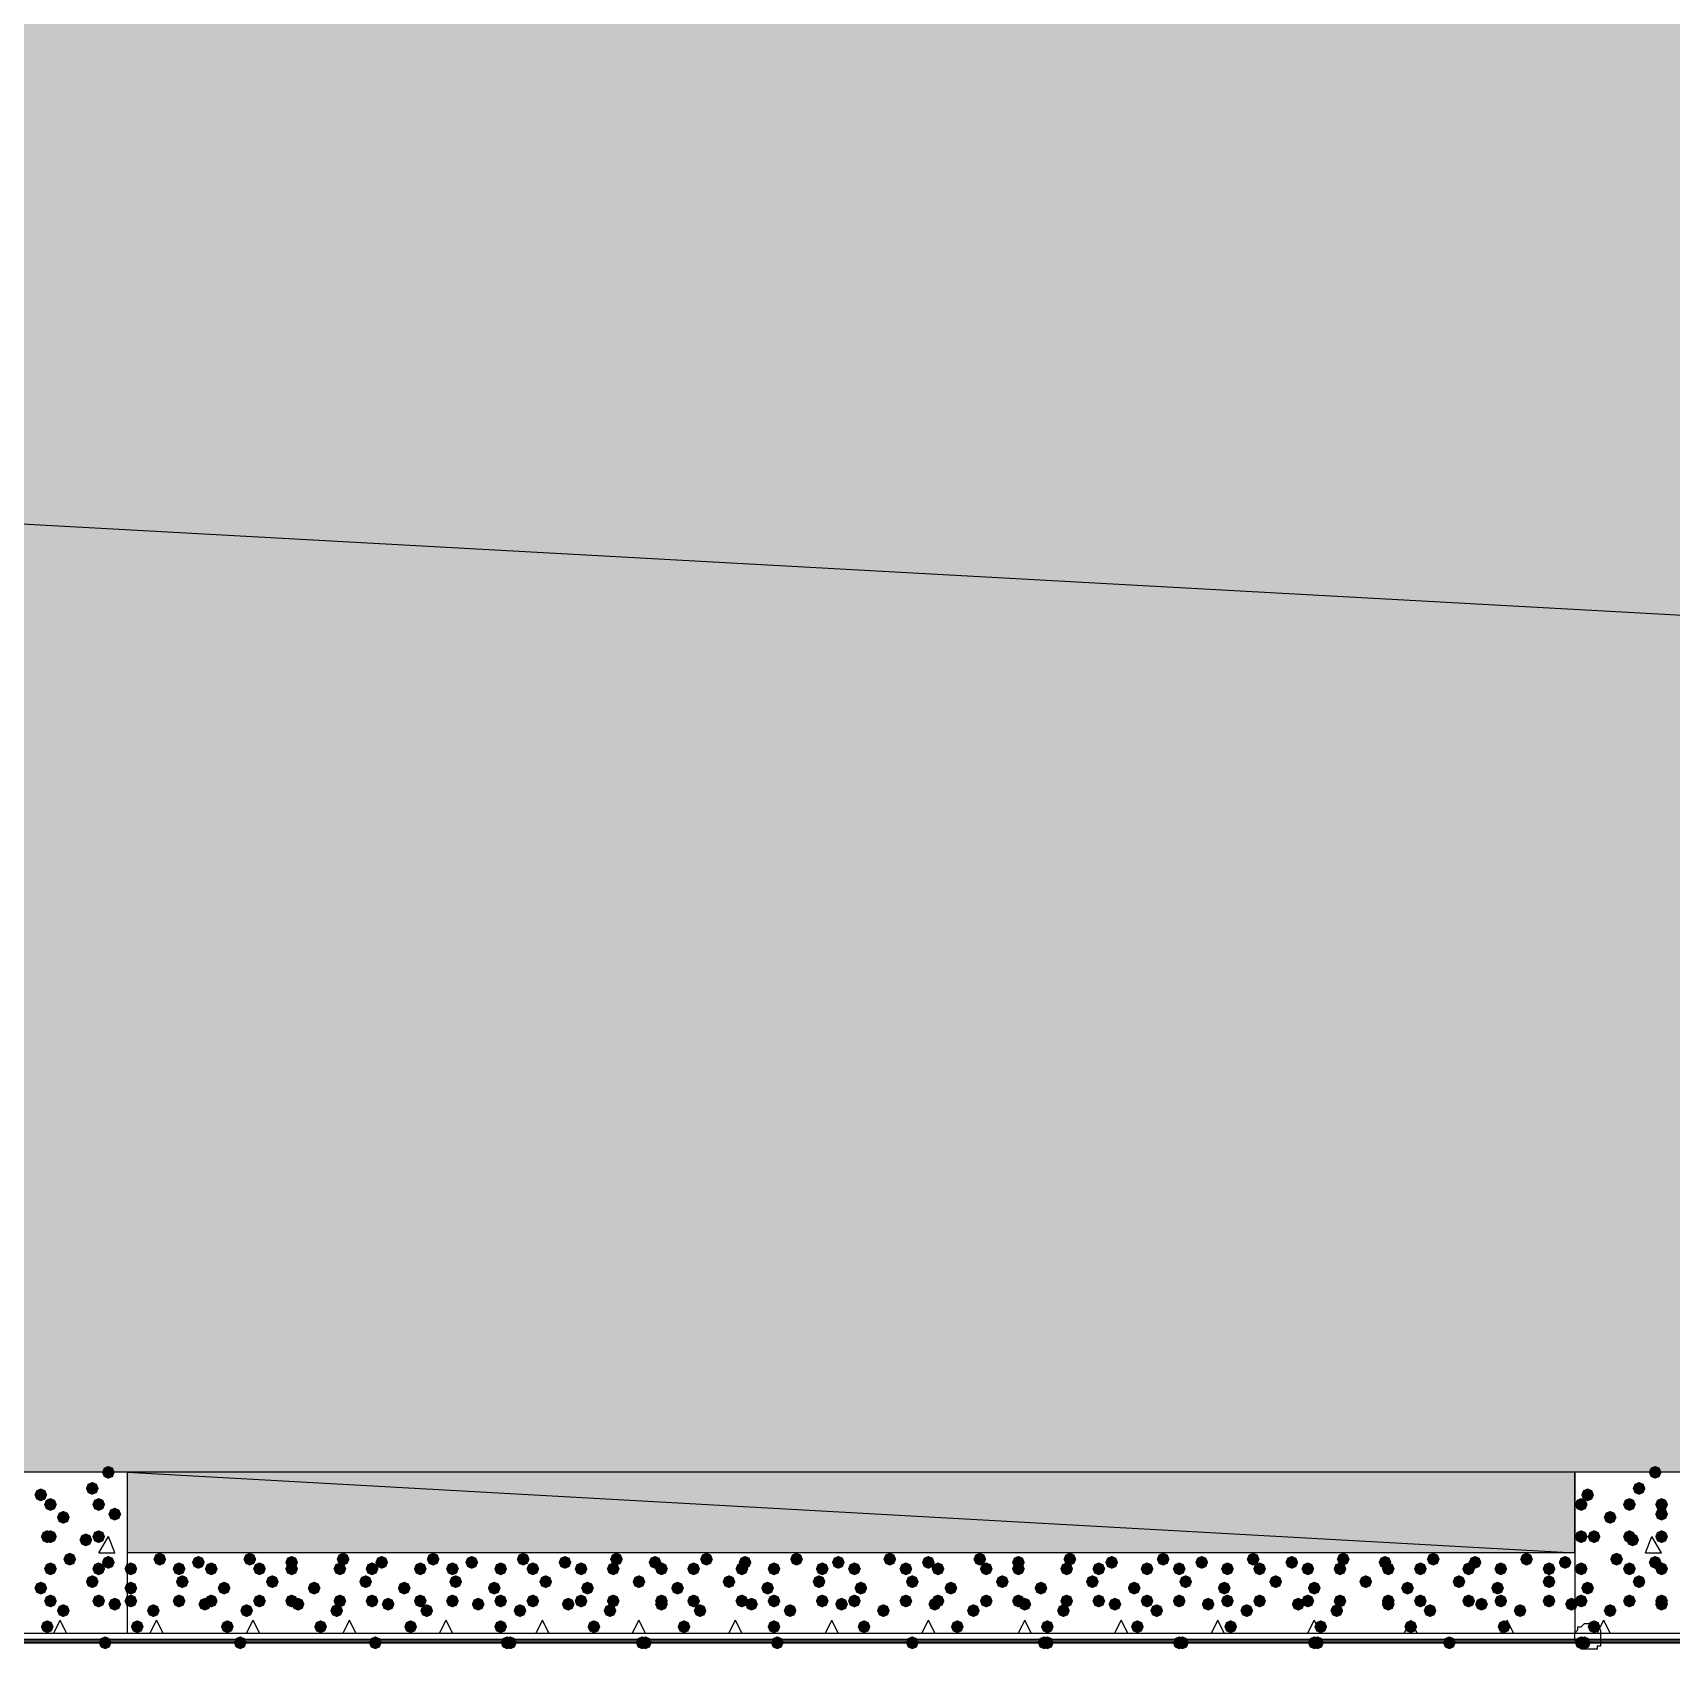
# Model space of a CAD drawing. Header units: millimetres. Extents: x 0 to 420, y 0 to 297.
# Drawn here: x 159.62 to 181.19, y 84.33 to 105.6 of the extents above; entities that cross this region are included whole.
import ezdxf

# ---------------------------------------------------------------- set-up
doc = ezdxf.new("R2010")
doc.units = ezdxf.units.MM
doc.layers.get('0').update_dxf_attribs({"linetype": 'CONTINUOUS'})

msp = doc.modelspace()

# ---------------------------------------------------------------- hatches: boundary and pattern name
at = {"true_color": 0x000008}
h = msp.add_hatch(color=0, dxfattribs=at)
h.paths.add_polyline_path([(385.826, 105.748667), (39.708667, 105.748667), (385.826, 86.656333)], flags=0)
h.paths.add_polyline_path([(39.708667, 105.748667), (385.826, 86.656333), (39.708667, 86.656333)], flags=0)
at = {"true_color": 0x000007}
for points in [[(160.697333, 86.656333), (160.672462, 86.596537), (160.612667, 86.571667), (160.552871, 86.596537), (160.528, 86.656333), (160.552871, 86.716129), (160.612667, 86.741), (160.672462, 86.716129)], [(181.059667, 86.656333), (181.034796, 86.596537), (180.975, 86.571667), (180.915204, 86.596537), (180.890333, 86.656333), (180.915204, 86.716129), (180.975, 86.741), (181.034796, 86.716129)], [(160.485667, 86.444667), (160.460796, 86.384871), (160.401, 86.36), (160.341204, 86.384871), (160.316333, 86.444667), (160.341204, 86.504462), (160.401, 86.529333), (160.460796, 86.504463)], [(180.848, 86.444667), (180.823129, 86.384871), (180.763333, 86.36), (180.703537, 86.384871), (180.678667, 86.444667), (180.703537, 86.504462), (180.763333, 86.529333), (180.823129, 86.504463)], [(159.808333, 86.36), (159.783462, 86.300204), (159.723667, 86.275333), (159.663871, 86.300204), (159.639, 86.36), (159.663871, 86.419796), (159.723667, 86.444667), (159.783462, 86.419796)], [(159.935333, 86.233), (159.910462, 86.173204), (159.850667, 86.148333), (159.790871, 86.173204), (159.766, 86.233), (159.790871, 86.292796), (159.850667, 86.317667), (159.910462, 86.292796)], [(160.570333, 86.233), (160.545462, 86.173204), (160.485667, 86.148333), (160.425871, 86.173204), (160.401, 86.233), (160.425871, 86.292796), (160.485667, 86.317667), (160.545462, 86.292796)], [(180.086, 86.233), (180.061129, 86.173204), (180.001333, 86.148333), (179.941538, 86.173204), (179.916667, 86.233), (179.941537, 86.292796), (180.001333, 86.317667), (180.061129, 86.292796)], [(180.170667, 86.36), (180.145796, 86.300204), (180.086, 86.275333), (180.026204, 86.300204), (180.001333, 86.36), (180.026204, 86.419796), (180.086, 86.444667), (180.145796, 86.419796)], [(180.721, 86.233), (180.696129, 86.173204), (180.636333, 86.148333), (180.576538, 86.173204), (180.551667, 86.233), (180.576537, 86.292796), (180.636333, 86.317667), (180.696129, 86.292796)], [(181.144333, 86.233), (181.119463, 86.173204), (181.059667, 86.148333), (180.999871, 86.173204), (180.975, 86.233), (180.999871, 86.292796), (181.059667, 86.317667), (181.119462, 86.292796)], [(160.104667, 86.063667), (160.079796, 86.003871), (160.02, 85.979), (159.960204, 86.003871), (159.935333, 86.063667), (159.960204, 86.123462), (160.02, 86.148333), (160.079796, 86.123463)], [(160.782, 86.106), (160.757129, 86.046204), (160.697333, 86.021333), (160.637538, 86.046204), (160.612667, 86.106), (160.637537, 86.165796), (160.697333, 86.190667), (160.757129, 86.165796)], [(180.467, 86.063667), (180.442129, 86.003871), (180.382333, 85.979), (180.322538, 86.003871), (180.297667, 86.063667), (180.322537, 86.123462), (180.382333, 86.148333), (180.442129, 86.123463)], [(181.144333, 86.106), (181.119463, 86.046204), (181.059667, 86.021333), (180.999871, 86.046204), (180.975, 86.106), (180.999871, 86.165796), (181.059667, 86.190667), (181.119462, 86.165796)], [(159.893, 85.809667), (159.868129, 85.749871), (159.808333, 85.725), (159.748538, 85.749871), (159.723667, 85.809667), (159.748537, 85.869462), (159.808333, 85.894333), (159.868129, 85.869463)], [(159.935333, 85.809667), (159.910462, 85.749871), (159.850667, 85.725), (159.790871, 85.749871), (159.766, 85.809667), (159.790871, 85.869462), (159.850667, 85.894333), (159.910462, 85.869463)], [(160.401, 85.767333), (160.376129, 85.707538), (160.316333, 85.682667), (160.256538, 85.707538), (160.231667, 85.767333), (160.256537, 85.827129), (160.316333, 85.852), (160.376129, 85.827129)], [(160.570333, 85.809667), (160.545462, 85.749871), (160.485667, 85.725), (160.425871, 85.749871), (160.401, 85.809667), (160.425871, 85.869462), (160.485667, 85.894333), (160.545462, 85.869463)], [(180.086, 85.809667), (180.061129, 85.749871), (180.001333, 85.725), (179.941538, 85.749871), (179.916667, 85.809667), (179.941537, 85.869462), (180.001333, 85.894333), (180.061129, 85.869463)], [(180.255333, 85.809667), (180.230462, 85.749871), (180.170667, 85.725), (180.110871, 85.749871), (180.086, 85.809667), (180.110871, 85.869462), (180.170667, 85.894333), (180.230462, 85.869463)], [(180.721, 85.809667), (180.696129, 85.749871), (180.636333, 85.725), (180.576538, 85.749871), (180.551667, 85.809667), (180.576537, 85.869462), (180.636333, 85.894333), (180.696129, 85.869463)], [(180.763333, 85.767333), (180.738463, 85.707538), (180.678667, 85.682667), (180.618871, 85.707538), (180.594, 85.767333), (180.618871, 85.827129), (180.678667, 85.852), (180.738462, 85.827129)], [(181.144333, 85.809667), (181.119463, 85.749871), (181.059667, 85.725), (180.999871, 85.749871), (180.975, 85.809667), (180.999871, 85.869462), (181.059667, 85.894333), (181.119462, 85.869463)], [(159.935333, 85.386333), (159.910462, 85.326537), (159.850667, 85.301667), (159.790871, 85.326537), (159.766, 85.386333), (159.790871, 85.446129), (159.850667, 85.471), (159.910462, 85.446129)], [(160.189333, 85.513333), (160.164463, 85.453537), (160.104667, 85.428667), (160.044871, 85.453537), (160.02, 85.513333), (160.044871, 85.573129), (160.104667, 85.598), (160.164462, 85.573129)], [(160.570333, 85.386333), (160.545462, 85.326537), (160.485667, 85.301667), (160.425871, 85.326537), (160.401, 85.386333), (160.425871, 85.446129), (160.485667, 85.471), (160.545462, 85.446129)], [(160.697333, 85.471), (160.672462, 85.411204), (160.612667, 85.386333), (160.552871, 85.411204), (160.528, 85.471), (160.552871, 85.530796), (160.612667, 85.555667), (160.672462, 85.530796)], [(180.086, 85.386333), (180.061129, 85.326537), (180.001333, 85.301667), (179.941538, 85.326537), (179.916667, 85.386333), (179.941537, 85.446129), (180.001333, 85.471), (180.061129, 85.446129)], [(180.551667, 85.513333), (180.526796, 85.453537), (180.467, 85.428667), (180.407204, 85.453537), (180.382333, 85.513333), (180.407204, 85.573129), (180.467, 85.598), (180.526796, 85.573129)], [(180.721, 85.386333), (180.696129, 85.326537), (180.636333, 85.301667), (180.576538, 85.326537), (180.551667, 85.386333), (180.576537, 85.446129), (180.636333, 85.471), (180.696129, 85.446129)], [(181.059667, 85.471), (181.034796, 85.411204), (180.975, 85.386333), (180.915204, 85.411204), (180.890333, 85.471), (180.915204, 85.530796), (180.975, 85.555667), (181.034796, 85.530796)], [(181.144333, 85.386333), (181.119463, 85.326537), (181.059667, 85.301667), (180.999871, 85.326537), (180.975, 85.386333), (180.999871, 85.446129), (181.059667, 85.471), (181.119462, 85.446129)], [(159.808333, 85.132333), (159.783462, 85.072538), (159.723667, 85.047667), (159.663871, 85.072538), (159.639, 85.132333), (159.663871, 85.192129), (159.723667, 85.217), (159.783462, 85.192129)], [(160.485667, 85.217), (160.460796, 85.157204), (160.401, 85.132333), (160.341204, 85.157204), (160.316333, 85.217), (160.341204, 85.276796), (160.401, 85.301667), (160.460796, 85.276796)], [(180.170667, 85.132333), (180.145796, 85.072538), (180.086, 85.047667), (180.026204, 85.072538), (180.001333, 85.132333), (180.026204, 85.192129), (180.086, 85.217), (180.145796, 85.192129)], [(180.848, 85.217), (180.823129, 85.157204), (180.763333, 85.132333), (180.703537, 85.157204), (180.678667, 85.217), (180.703537, 85.276796), (180.763333, 85.301667), (180.823129, 85.276796)], [(159.935333, 84.963), (159.910462, 84.903204), (159.850667, 84.878333), (159.790871, 84.903204), (159.766, 84.963), (159.790871, 85.022796), (159.850667, 85.047667), (159.910462, 85.022796)], [(160.570333, 84.963), (160.545462, 84.903204), (160.485667, 84.878333), (160.425871, 84.903204), (160.401, 84.963), (160.425871, 85.022796), (160.485667, 85.047667), (160.545462, 85.022796)], [(160.782, 84.920667), (160.757129, 84.860871), (160.697333, 84.836), (160.637538, 84.860871), (160.612667, 84.920667), (160.637537, 84.980462), (160.697333, 85.005333), (160.757129, 84.980463)], [(180.086, 84.963), (180.061129, 84.903204), (180.001333, 84.878333), (179.941538, 84.903204), (179.916667, 84.963), (179.941537, 85.022796), (180.001333, 85.047667), (180.061129, 85.022796)], [(180.721, 84.963), (180.696129, 84.903204), (180.636333, 84.878333), (180.576538, 84.903204), (180.551667, 84.963), (180.576537, 85.022796), (180.636333, 85.047667), (180.696129, 85.022796)], [(181.144333, 84.963), (181.119463, 84.903204), (181.059667, 84.878333), (180.999871, 84.903204), (180.975, 84.963), (180.999871, 85.022796), (181.059667, 85.047667), (181.119462, 85.022796)], [(181.144333, 84.920667), (181.119463, 84.860871), (181.059667, 84.836), (180.999871, 84.860871), (180.975, 84.920667), (180.999871, 84.980462), (181.059667, 85.005333), (181.119462, 84.980463)], [(160.104667, 84.836), (160.079796, 84.776204), (160.02, 84.751333), (159.960204, 84.776204), (159.935333, 84.836), (159.960204, 84.895796), (160.02, 84.920667), (160.079796, 84.895796)], [(180.467, 84.836), (180.442129, 84.776204), (180.382333, 84.751333), (180.322538, 84.776204), (180.297667, 84.836), (180.322537, 84.895796), (180.382333, 84.920667), (180.442129, 84.895796)], [(159.893, 84.624333), (159.868129, 84.564537), (159.808333, 84.539667), (159.748538, 84.564537), (159.723667, 84.624333), (159.748537, 84.684129), (159.808333, 84.709), (159.868129, 84.684129)], [(180.255333, 84.624333), (180.230462, 84.564537), (180.170667, 84.539667), (180.110871, 84.564537), (180.086, 84.624333), (180.110871, 84.684129), (180.170667, 84.709), (180.230462, 84.684129)]]:
    msp.add_hatch(color=0, dxfattribs=at).paths.add_polyline_path(points, flags=0)
at = {"true_color": 0x000008}
h = msp.add_hatch(color=0, dxfattribs=at)
h.paths.add_polyline_path([(179.916667, 86.656333), (160.866667, 86.656333), (179.916667, 85.598)], flags=0)
h.paths.add_polyline_path([(160.866667, 86.656333), (179.916667, 85.598), (160.866667, 85.598)], flags=0)
for points in [[(160.993667, 85.386333), (160.968796, 85.326537), (160.909, 85.301667), (160.849204, 85.326537), (160.824333, 85.386333), (160.849204, 85.446129), (160.909, 85.471), (160.968796, 85.446129)], [(161.374667, 85.513333), (161.349796, 85.453537), (161.29, 85.428667), (161.230204, 85.453537), (161.205333, 85.513333), (161.230204, 85.573129), (161.29, 85.598), (161.349796, 85.573129)], [(161.628667, 85.386333), (161.603796, 85.326537), (161.544, 85.301667), (161.484204, 85.326537), (161.459333, 85.386333), (161.484204, 85.446129), (161.544, 85.471), (161.603796, 85.446129)], [(161.882667, 85.471), (161.857796, 85.411204), (161.798, 85.386333), (161.738204, 85.411204), (161.713333, 85.471), (161.738204, 85.530796), (161.798, 85.555667), (161.857796, 85.530796)], [(162.052, 85.386333), (162.027129, 85.326537), (161.967333, 85.301667), (161.907537, 85.326537), (161.882667, 85.386333), (161.907537, 85.446129), (161.967333, 85.471), (162.027129, 85.446129)], [(162.56, 85.513333), (162.535129, 85.453537), (162.475333, 85.428667), (162.415538, 85.453537), (162.390667, 85.513333), (162.415537, 85.573129), (162.475333, 85.598), (162.535129, 85.573129)], [(162.687, 85.386333), (162.662129, 85.326537), (162.602333, 85.301667), (162.542537, 85.326537), (162.517667, 85.386333), (162.542537, 85.446129), (162.602333, 85.471), (162.662129, 85.446129)], [(163.110333, 85.471), (163.085462, 85.411204), (163.025667, 85.386333), (162.965871, 85.411204), (162.941, 85.471), (162.965871, 85.530796), (163.025667, 85.555667), (163.085462, 85.530796)], [(163.110333, 85.386333), (163.085462, 85.326537), (163.025667, 85.301667), (162.965871, 85.326537), (162.941, 85.386333), (162.965871, 85.446129), (163.025667, 85.471), (163.085462, 85.446129)], [(163.745333, 85.386333), (163.720462, 85.326537), (163.660667, 85.301667), (163.600871, 85.326537), (163.576, 85.386333), (163.600871, 85.446129), (163.660667, 85.471), (163.720462, 85.446129)], [(163.787667, 85.513333), (163.762796, 85.453537), (163.703, 85.428667), (163.643204, 85.453537), (163.618333, 85.513333), (163.643204, 85.573129), (163.703, 85.598), (163.762796, 85.573129)], [(164.168667, 85.386333), (164.143796, 85.326537), (164.084, 85.301667), (164.024204, 85.326537), (163.999333, 85.386333), (164.024204, 85.446129), (164.084, 85.471), (164.143796, 85.446129)], [(164.295667, 85.471), (164.270796, 85.411204), (164.211, 85.386333), (164.151204, 85.411204), (164.126333, 85.471), (164.151204, 85.530796), (164.211, 85.555667), (164.270796, 85.530796)], [(164.803667, 85.386333), (164.778796, 85.326537), (164.719, 85.301667), (164.659204, 85.326537), (164.634333, 85.386333), (164.659204, 85.446129), (164.719, 85.471), (164.778796, 85.446129)], [(164.973, 85.513333), (164.948129, 85.453537), (164.888333, 85.428667), (164.828537, 85.453537), (164.803667, 85.513333), (164.828537, 85.573129), (164.888333, 85.598), (164.948129, 85.573129)], [(165.227, 85.386333), (165.202129, 85.326537), (165.142333, 85.301667), (165.082538, 85.326537), (165.057667, 85.386333), (165.082537, 85.446129), (165.142333, 85.471), (165.202129, 85.446129)], [(165.481, 85.471), (165.456129, 85.411204), (165.396333, 85.386333), (165.336538, 85.411204), (165.311667, 85.471), (165.336537, 85.530796), (165.396333, 85.555667), (165.456129, 85.530796)], [(165.862, 85.386333), (165.837129, 85.326537), (165.777333, 85.301667), (165.717537, 85.326537), (165.692667, 85.386333), (165.717537, 85.446129), (165.777333, 85.471), (165.837129, 85.446129)], [(166.158333, 85.513333), (166.133463, 85.453537), (166.073667, 85.428667), (166.013871, 85.453537), (165.989, 85.513333), (166.013871, 85.573129), (166.073667, 85.598), (166.133462, 85.573129)], [(166.285333, 85.386333), (166.260462, 85.326537), (166.200667, 85.301667), (166.140871, 85.326537), (166.116, 85.386333), (166.140871, 85.446129), (166.200667, 85.471), (166.260462, 85.446129)], [(166.708667, 85.471), (166.683796, 85.411204), (166.624, 85.386333), (166.564204, 85.411204), (166.539333, 85.471), (166.564204, 85.530796), (166.624, 85.555667), (166.683796, 85.530796)], [(166.920333, 85.386333), (166.895462, 85.326537), (166.835667, 85.301667), (166.775871, 85.326537), (166.751, 85.386333), (166.775871, 85.446129), (166.835667, 85.471), (166.895462, 85.446129)], [(167.343667, 85.386333), (167.318796, 85.326537), (167.259, 85.301667), (167.199204, 85.326537), (167.174333, 85.386333), (167.199204, 85.446129), (167.259, 85.471), (167.318796, 85.446129)], [(167.386, 85.513333), (167.361129, 85.453537), (167.301333, 85.428667), (167.241538, 85.453537), (167.216667, 85.513333), (167.241537, 85.573129), (167.301333, 85.598), (167.361129, 85.573129)], [(167.894, 85.471), (167.869129, 85.411204), (167.809333, 85.386333), (167.749538, 85.411204), (167.724667, 85.471), (167.749537, 85.530796), (167.809333, 85.555667), (167.869129, 85.530796)], [(167.978667, 85.386333), (167.953796, 85.326537), (167.894, 85.301667), (167.834204, 85.326537), (167.809333, 85.386333), (167.834204, 85.446129), (167.894, 85.471), (167.953796, 85.446129)], [(168.402, 85.386333), (168.377129, 85.326537), (168.317333, 85.301667), (168.257538, 85.326537), (168.232667, 85.386333), (168.257537, 85.446129), (168.317333, 85.471), (168.377129, 85.446129)], [(168.571333, 85.513333), (168.546462, 85.453537), (168.486667, 85.428667), (168.426871, 85.453537), (168.402, 85.513333), (168.426871, 85.573129), (168.486667, 85.598), (168.546462, 85.573129)], [(169.037, 85.386333), (169.012129, 85.326537), (168.952333, 85.301667), (168.892538, 85.326537), (168.867667, 85.386333), (168.892537, 85.446129), (168.952333, 85.471), (169.012129, 85.446129)], [(169.079333, 85.471), (169.054463, 85.411204), (168.994667, 85.386333), (168.934871, 85.411204), (168.91, 85.471), (168.934871, 85.530796), (168.994667, 85.555667), (169.054462, 85.530796)], [(169.460333, 85.386333), (169.435462, 85.326537), (169.375667, 85.301667), (169.315871, 85.326537), (169.291, 85.386333), (169.315871, 85.446129), (169.375667, 85.471), (169.435462, 85.446129)], [(169.756667, 85.513333), (169.731796, 85.453537), (169.672, 85.428667), (169.612204, 85.453537), (169.587333, 85.513333), (169.612204, 85.573129), (169.672, 85.598), (169.731796, 85.573129)], [(170.095333, 85.386333), (170.070462, 85.326537), (170.010667, 85.301667), (169.950871, 85.326537), (169.926, 85.386333), (169.950871, 85.446129), (170.010667, 85.471), (170.070462, 85.446129)], [(170.307, 85.471), (170.282129, 85.411204), (170.222333, 85.386333), (170.162537, 85.411204), (170.137667, 85.471), (170.162537, 85.530796), (170.222333, 85.555667), (170.282129, 85.530796)], [(170.518667, 85.386333), (170.493796, 85.326537), (170.434, 85.301667), (170.374204, 85.326537), (170.349333, 85.386333), (170.374204, 85.446129), (170.434, 85.471), (170.493796, 85.446129)], [(170.984333, 85.513333), (170.959463, 85.453537), (170.899667, 85.428667), (170.839871, 85.453537), (170.815, 85.513333), (170.839871, 85.573129), (170.899667, 85.598), (170.959462, 85.573129)], [(171.196, 85.386333), (171.171129, 85.326537), (171.111333, 85.301667), (171.051538, 85.326537), (171.026667, 85.386333), (171.051537, 85.446129), (171.111333, 85.471), (171.171129, 85.446129)], [(171.492333, 85.471), (171.467462, 85.411204), (171.407667, 85.386333), (171.347871, 85.411204), (171.323, 85.471), (171.347871, 85.530796), (171.407667, 85.555667), (171.467462, 85.530796)], [(171.619333, 85.386333), (171.594463, 85.326537), (171.534667, 85.301667), (171.474871, 85.326537), (171.45, 85.386333), (171.474871, 85.446129), (171.534667, 85.471), (171.594462, 85.446129)], [(172.169667, 85.513333), (172.144796, 85.453537), (172.085, 85.428667), (172.025204, 85.453537), (172.000333, 85.513333), (172.025204, 85.573129), (172.085, 85.598), (172.144796, 85.573129)], [(172.254333, 85.386333), (172.229463, 85.326537), (172.169667, 85.301667), (172.109871, 85.326537), (172.085, 85.386333), (172.109871, 85.446129), (172.169667, 85.471), (172.229462, 85.446129)], [(172.677667, 85.471), (172.652796, 85.411204), (172.593, 85.386333), (172.533204, 85.411204), (172.508333, 85.471), (172.533204, 85.530796), (172.593, 85.555667), (172.652796, 85.530796)], [(172.677667, 85.386333), (172.652796, 85.326537), (172.593, 85.301667), (172.533204, 85.326537), (172.508333, 85.386333), (172.533204, 85.446129), (172.593, 85.471), (172.652796, 85.446129)], [(173.312667, 85.386333), (173.287796, 85.326537), (173.228, 85.301667), (173.168204, 85.326537), (173.143333, 85.386333), (173.168204, 85.446129), (173.228, 85.471), (173.287796, 85.446129)], [(173.355, 85.513333), (173.330129, 85.453537), (173.270333, 85.428667), (173.210538, 85.453537), (173.185667, 85.513333), (173.210537, 85.573129), (173.270333, 85.598), (173.330129, 85.573129)], [(173.736, 85.386333), (173.711129, 85.326537), (173.651333, 85.301667), (173.591538, 85.326537), (173.566667, 85.386333), (173.591537, 85.446129), (173.651333, 85.471), (173.711129, 85.446129)], [(173.905333, 85.471), (173.880462, 85.411204), (173.820667, 85.386333), (173.760871, 85.411204), (173.736, 85.471), (173.760871, 85.530796), (173.820667, 85.555667), (173.880462, 85.530796)], [(174.371, 85.386333), (174.346129, 85.326537), (174.286333, 85.301667), (174.226538, 85.326537), (174.201667, 85.386333), (174.226537, 85.446129), (174.286333, 85.471), (174.346129, 85.446129)], [(174.582667, 85.513333), (174.557796, 85.453537), (174.498, 85.428667), (174.438204, 85.453537), (174.413333, 85.513333), (174.438204, 85.573129), (174.498, 85.598), (174.557796, 85.573129)], [(174.794333, 85.386333), (174.769463, 85.326537), (174.709667, 85.301667), (174.649871, 85.326537), (174.625, 85.386333), (174.649871, 85.446129), (174.709667, 85.471), (174.769462, 85.446129)], [(175.090667, 85.471), (175.065796, 85.411204), (175.006, 85.386333), (174.946204, 85.411204), (174.921333, 85.471), (174.946204, 85.530796), (175.006, 85.555667), (175.065796, 85.530796)], [(175.429333, 85.386333), (175.404462, 85.326537), (175.344667, 85.301667), (175.284871, 85.326537), (175.26, 85.386333), (175.284871, 85.446129), (175.344667, 85.471), (175.404462, 85.446129)], [(175.768, 85.513333), (175.743129, 85.453537), (175.683333, 85.428667), (175.623538, 85.453537), (175.598667, 85.513333), (175.623537, 85.573129), (175.683333, 85.598), (175.743129, 85.573129)], [(175.852667, 85.386333), (175.827796, 85.326537), (175.768, 85.301667), (175.708204, 85.326537), (175.683333, 85.386333), (175.708204, 85.446129), (175.768, 85.471), (175.827796, 85.446129)], [(176.276, 85.471), (176.251129, 85.411204), (176.191333, 85.386333), (176.131538, 85.411204), (176.106667, 85.471), (176.131537, 85.530796), (176.191333, 85.555667), (176.251129, 85.530796)], [(176.487667, 85.386333), (176.462796, 85.326537), (176.403, 85.301667), (176.343204, 85.326537), (176.318333, 85.386333), (176.343204, 85.446129), (176.403, 85.471), (176.462796, 85.446129)], [(176.911, 85.386333), (176.886129, 85.326537), (176.826333, 85.301667), (176.766538, 85.326537), (176.741667, 85.386333), (176.766537, 85.446129), (176.826333, 85.471), (176.886129, 85.446129)], [(176.953333, 85.513333), (176.928462, 85.453537), (176.868667, 85.428667), (176.808871, 85.453537), (176.784, 85.513333), (176.808871, 85.573129), (176.868667, 85.598), (176.928462, 85.573129)], [(177.503667, 85.471), (177.478796, 85.411204), (177.419, 85.386333), (177.359204, 85.411204), (177.334333, 85.471), (177.359204, 85.530796), (177.419, 85.555667), (177.478796, 85.530796)], [(177.546, 85.386333), (177.521129, 85.326537), (177.461333, 85.301667), (177.401538, 85.326537), (177.376667, 85.386333), (177.401537, 85.446129), (177.461333, 85.471), (177.521129, 85.446129)], [(177.969333, 85.386333), (177.944462, 85.326537), (177.884667, 85.301667), (177.824871, 85.326537), (177.8, 85.386333), (177.824871, 85.446129), (177.884667, 85.471), (177.944462, 85.446129)], [(178.138667, 85.513333), (178.113796, 85.453537), (178.054, 85.428667), (177.994204, 85.453537), (177.969333, 85.513333), (177.994204, 85.573129), (178.054, 85.598), (178.113796, 85.573129)], [(178.604333, 85.386333), (178.579463, 85.326537), (178.519667, 85.301667), (178.459871, 85.326537), (178.435, 85.386333), (178.459871, 85.446129), (178.519667, 85.471), (178.579462, 85.446129)], [(178.689, 85.471), (178.664129, 85.411204), (178.604333, 85.386333), (178.544537, 85.411204), (178.519667, 85.471), (178.544537, 85.530796), (178.604333, 85.555667), (178.664129, 85.530796)], [(179.027667, 85.386333), (179.002796, 85.326537), (178.943, 85.301667), (178.883204, 85.326537), (178.858333, 85.386333), (178.883204, 85.446129), (178.943, 85.471), (179.002796, 85.446129)], [(179.366333, 85.513333), (179.341462, 85.453537), (179.281667, 85.428667), (179.221871, 85.453537), (179.197, 85.513333), (179.221871, 85.573129), (179.281667, 85.598), (179.341462, 85.573129)], [(179.662667, 85.386333), (179.637796, 85.326537), (179.578, 85.301667), (179.518204, 85.326537), (179.493333, 85.386333), (179.518204, 85.446129), (179.578, 85.471), (179.637796, 85.446129)], [(179.874333, 85.471), (179.849463, 85.411204), (179.789667, 85.386333), (179.729871, 85.411204), (179.705, 85.471), (179.729871, 85.530796), (179.789667, 85.555667), (179.849462, 85.530796)], [(160.993667, 85.132333), (160.968796, 85.072538), (160.909, 85.047667), (160.849204, 85.072538), (160.824333, 85.132333), (160.849204, 85.192129), (160.909, 85.217), (160.968796, 85.192129)], [(161.671, 85.217), (161.646129, 85.157204), (161.586333, 85.132333), (161.526538, 85.157204), (161.501667, 85.217), (161.526537, 85.276796), (161.586333, 85.301667), (161.646129, 85.276796)], [(162.221333, 85.132333), (162.196463, 85.072538), (162.136667, 85.047667), (162.076871, 85.072538), (162.052, 85.132333), (162.076871, 85.192129), (162.136667, 85.217), (162.196462, 85.192129)], [(162.856333, 85.217), (162.831462, 85.157204), (162.771667, 85.132333), (162.711871, 85.157204), (162.687, 85.217), (162.711871, 85.276796), (162.771667, 85.301667), (162.831462, 85.276796)], [(163.406667, 85.132333), (163.381796, 85.072538), (163.322, 85.047667), (163.262204, 85.072538), (163.237333, 85.132333), (163.262204, 85.192129), (163.322, 85.217), (163.381796, 85.192129)], [(164.084, 85.217), (164.059129, 85.157204), (163.999333, 85.132333), (163.939538, 85.157204), (163.914667, 85.217), (163.939537, 85.276796), (163.999333, 85.301667), (164.059129, 85.276796)], [(164.592, 85.132333), (164.567129, 85.072538), (164.507333, 85.047667), (164.447538, 85.072538), (164.422667, 85.132333), (164.447537, 85.192129), (164.507333, 85.217), (164.567129, 85.192129)], [(165.269333, 85.217), (165.244463, 85.157204), (165.184667, 85.132333), (165.124871, 85.157204), (165.1, 85.217), (165.124871, 85.276796), (165.184667, 85.301667), (165.244462, 85.276796)], [(165.777333, 85.132333), (165.752462, 85.072538), (165.692667, 85.047667), (165.632871, 85.072538), (165.608, 85.132333), (165.632871, 85.192129), (165.692667, 85.217), (165.752462, 85.192129)], [(166.454667, 85.217), (166.429796, 85.157204), (166.37, 85.132333), (166.310204, 85.157204), (166.285333, 85.217), (166.310204, 85.276796), (166.37, 85.301667), (166.429796, 85.276796)], [(167.005, 85.132333), (166.980129, 85.072538), (166.920333, 85.047667), (166.860538, 85.072538), (166.835667, 85.132333), (166.860537, 85.192129), (166.920333, 85.217), (166.980129, 85.192129)], [(167.682333, 85.217), (167.657463, 85.157204), (167.597667, 85.132333), (167.537871, 85.157204), (167.513, 85.217), (167.537871, 85.276796), (167.597667, 85.301667), (167.657462, 85.276796)], [(168.190333, 85.132333), (168.165462, 85.072538), (168.105667, 85.047667), (168.045871, 85.072538), (168.021, 85.132333), (168.045871, 85.192129), (168.105667, 85.217), (168.165462, 85.192129)], [(168.867667, 85.217), (168.842796, 85.157204), (168.783, 85.132333), (168.723204, 85.157204), (168.698333, 85.217), (168.723204, 85.276796), (168.783, 85.301667), (168.842796, 85.276796)], [(169.375667, 85.132333), (169.350796, 85.072538), (169.291, 85.047667), (169.231204, 85.072538), (169.206333, 85.132333), (169.231204, 85.192129), (169.291, 85.217), (169.350796, 85.192129)], [(170.053, 85.217), (170.028129, 85.157204), (169.968333, 85.132333), (169.908537, 85.157204), (169.883667, 85.217), (169.908537, 85.276796), (169.968333, 85.301667), (170.028129, 85.276796)], [(170.603333, 85.132333), (170.578463, 85.072538), (170.518667, 85.047667), (170.458871, 85.072538), (170.434, 85.132333), (170.458871, 85.192129), (170.518667, 85.217), (170.578462, 85.192129)], [(171.280667, 85.217), (171.255796, 85.157204), (171.196, 85.132333), (171.136204, 85.157204), (171.111333, 85.217), (171.136204, 85.276796), (171.196, 85.301667), (171.255796, 85.276796)], [(171.788667, 85.132333), (171.763796, 85.072538), (171.704, 85.047667), (171.644204, 85.072538), (171.619333, 85.132333), (171.644204, 85.192129), (171.704, 85.217), (171.763796, 85.192129)], [(172.466, 85.217), (172.441129, 85.157204), (172.381333, 85.132333), (172.321538, 85.157204), (172.296667, 85.217), (172.321537, 85.276796), (172.381333, 85.301667), (172.441129, 85.276796)], [(172.974, 85.132333), (172.949129, 85.072538), (172.889333, 85.047667), (172.829538, 85.072538), (172.804667, 85.132333), (172.829537, 85.192129), (172.889333, 85.217), (172.949129, 85.192129)], [(173.651333, 85.217), (173.626462, 85.157204), (173.566667, 85.132333), (173.506871, 85.157204), (173.482, 85.217), (173.506871, 85.276796), (173.566667, 85.301667), (173.626462, 85.276796)], [(174.201667, 85.132333), (174.176796, 85.072538), (174.117, 85.047667), (174.057204, 85.072538), (174.032333, 85.132333), (174.057204, 85.192129), (174.117, 85.217), (174.176796, 85.192129)], [(174.879, 85.217), (174.854129, 85.157204), (174.794333, 85.132333), (174.734537, 85.157204), (174.709667, 85.217), (174.734537, 85.276796), (174.794333, 85.301667), (174.854129, 85.276796)], [(175.387, 85.132333), (175.362129, 85.072538), (175.302333, 85.047667), (175.242538, 85.072538), (175.217667, 85.132333), (175.242537, 85.192129), (175.302333, 85.217), (175.362129, 85.192129)], [(176.064333, 85.217), (176.039463, 85.157204), (175.979667, 85.132333), (175.919871, 85.157204), (175.895, 85.217), (175.919871, 85.276796), (175.979667, 85.301667), (176.039462, 85.276796)], [(176.572333, 85.132333), (176.547462, 85.072538), (176.487667, 85.047667), (176.427871, 85.072538), (176.403, 85.132333), (176.427871, 85.192129), (176.487667, 85.217), (176.547462, 85.192129)], [(177.249667, 85.217), (177.224796, 85.157204), (177.165, 85.132333), (177.105204, 85.157204), (177.080333, 85.217), (177.105204, 85.276796), (177.165, 85.301667), (177.224796, 85.276796)], [(177.8, 85.132333), (177.775129, 85.072538), (177.715333, 85.047667), (177.655538, 85.072538), (177.630667, 85.132333), (177.655537, 85.192129), (177.715333, 85.217), (177.775129, 85.192129)], [(178.477333, 85.217), (178.452463, 85.157204), (178.392667, 85.132333), (178.332871, 85.157204), (178.308, 85.217), (178.332871, 85.276796), (178.392667, 85.301667), (178.452462, 85.276796)], [(178.985333, 85.132333), (178.960462, 85.072538), (178.900667, 85.047667), (178.840871, 85.072538), (178.816, 85.132333), (178.840871, 85.192129), (178.900667, 85.217), (178.960462, 85.192129)], [(179.662667, 85.217), (179.637796, 85.157204), (179.578, 85.132333), (179.518204, 85.157204), (179.493333, 85.217), (179.518204, 85.276796), (179.578, 85.301667), (179.637796, 85.276796)], [(160.993667, 84.963), (160.968796, 84.903204), (160.909, 84.878333), (160.849204, 84.903204), (160.824333, 84.963), (160.849204, 85.022796), (160.909, 85.047667), (160.968796, 85.022796)], [(161.628667, 84.963), (161.603796, 84.903204), (161.544, 84.878333), (161.484204, 84.903204), (161.459333, 84.963), (161.484204, 85.022796), (161.544, 85.047667), (161.603796, 85.022796)], [(161.967333, 84.920667), (161.942462, 84.860871), (161.882667, 84.836), (161.822871, 84.860871), (161.798, 84.920667), (161.822871, 84.980462), (161.882667, 85.005333), (161.942462, 84.980463)], [(162.052, 84.963), (162.027129, 84.903204), (161.967333, 84.878333), (161.907537, 84.903204), (161.882667, 84.963), (161.907537, 85.022796), (161.967333, 85.047667), (162.027129, 85.022796)], [(162.687, 84.963), (162.662129, 84.903204), (162.602333, 84.878333), (162.542537, 84.903204), (162.517667, 84.963), (162.542537, 85.022796), (162.602333, 85.047667), (162.662129, 85.022796)], [(163.110333, 84.963), (163.085462, 84.903204), (163.025667, 84.878333), (162.965871, 84.903204), (162.941, 84.963), (162.965871, 85.022796), (163.025667, 85.047667), (163.085462, 85.022796)], [(163.195, 84.920667), (163.170129, 84.860871), (163.110333, 84.836), (163.050538, 84.860871), (163.025667, 84.920667), (163.050537, 84.980462), (163.110333, 85.005333), (163.170129, 84.980463)], [(163.745333, 84.963), (163.720462, 84.903204), (163.660667, 84.878333), (163.600871, 84.903204), (163.576, 84.963), (163.600871, 85.022796), (163.660667, 85.047667), (163.720462, 85.022796)], [(164.168667, 84.963), (164.143796, 84.903204), (164.084, 84.878333), (164.024204, 84.903204), (163.999333, 84.963), (164.024204, 85.022796), (164.084, 85.047667), (164.143796, 85.022796)], [(164.380333, 84.920667), (164.355462, 84.860871), (164.295667, 84.836), (164.235871, 84.860871), (164.211, 84.920667), (164.235871, 84.980462), (164.295667, 85.005333), (164.355462, 84.980463)], [(164.803667, 84.963), (164.778796, 84.903204), (164.719, 84.878333), (164.659204, 84.903204), (164.634333, 84.963), (164.659204, 85.022796), (164.719, 85.047667), (164.778796, 85.022796)], [(165.227, 84.963), (165.202129, 84.903204), (165.142333, 84.878333), (165.082538, 84.903204), (165.057667, 84.963), (165.082537, 85.022796), (165.142333, 85.047667), (165.202129, 85.022796)], [(165.565667, 84.920667), (165.540796, 84.860871), (165.481, 84.836), (165.421204, 84.860871), (165.396333, 84.920667), (165.421204, 84.980462), (165.481, 85.005333), (165.540796, 84.980463)], [(165.862, 84.963), (165.837129, 84.903204), (165.777333, 84.878333), (165.717537, 84.903204), (165.692667, 84.963), (165.717537, 85.022796), (165.777333, 85.047667), (165.837129, 85.022796)], [(166.285333, 84.963), (166.260462, 84.903204), (166.200667, 84.878333), (166.140871, 84.903204), (166.116, 84.963), (166.140871, 85.022796), (166.200667, 85.047667), (166.260462, 85.022796)], [(166.751, 84.920667), (166.726129, 84.860871), (166.666333, 84.836), (166.606538, 84.860871), (166.581667, 84.920667), (166.606537, 84.980462), (166.666333, 85.005333), (166.726129, 84.980463)], [(166.920333, 84.963), (166.895462, 84.903204), (166.835667, 84.878333), (166.775871, 84.903204), (166.751, 84.963), (166.775871, 85.022796), (166.835667, 85.047667), (166.895462, 85.022796)], [(167.343667, 84.963), (167.318796, 84.903204), (167.259, 84.878333), (167.199204, 84.903204), (167.174333, 84.963), (167.199204, 85.022796), (167.259, 85.047667), (167.318796, 85.022796)], [(167.978667, 84.963), (167.953796, 84.903204), (167.894, 84.878333), (167.834204, 84.903204), (167.809333, 84.963), (167.834204, 85.022796), (167.894, 85.047667), (167.953796, 85.022796)], [(167.978667, 84.920667), (167.953796, 84.860871), (167.894, 84.836), (167.834204, 84.860871), (167.809333, 84.920667), (167.834204, 84.980462), (167.894, 85.005333), (167.953796, 84.980463)], [(168.402, 84.963), (168.377129, 84.903204), (168.317333, 84.878333), (168.257538, 84.903204), (168.232667, 84.963), (168.257537, 85.022796), (168.317333, 85.047667), (168.377129, 85.022796)], [(169.037, 84.963), (169.012129, 84.903204), (168.952333, 84.878333), (168.892538, 84.903204), (168.867667, 84.963), (168.892537, 85.022796), (168.952333, 85.047667), (169.012129, 85.022796)], [(169.164, 84.920667), (169.139129, 84.860871), (169.079333, 84.836), (169.019538, 84.860871), (168.994667, 84.920667), (169.019537, 84.980462), (169.079333, 85.005333), (169.139129, 84.980463)], [(169.460333, 84.963), (169.435462, 84.903204), (169.375667, 84.878333), (169.315871, 84.903204), (169.291, 84.963), (169.315871, 85.022796), (169.375667, 85.047667), (169.435462, 85.022796)], [(170.095333, 84.963), (170.070462, 84.903204), (170.010667, 84.878333), (169.950871, 84.903204), (169.926, 84.963), (169.950871, 85.022796), (170.010667, 85.047667), (170.070462, 85.022796)], [(170.349333, 84.920667), (170.324462, 84.860871), (170.264667, 84.836), (170.204871, 84.860871), (170.18, 84.920667), (170.204871, 84.980462), (170.264667, 85.005333), (170.324462, 84.980463)], [(170.518667, 84.963), (170.493796, 84.903204), (170.434, 84.878333), (170.374204, 84.903204), (170.349333, 84.963), (170.374204, 85.022796), (170.434, 85.047667), (170.493796, 85.022796)], [(171.196, 84.963), (171.171129, 84.903204), (171.111333, 84.878333), (171.051538, 84.903204), (171.026667, 84.963), (171.051537, 85.022796), (171.111333, 85.047667), (171.171129, 85.022796)], [(171.577, 84.920667), (171.552129, 84.860871), (171.492333, 84.836), (171.432538, 84.860871), (171.407667, 84.920667), (171.432537, 84.980462), (171.492333, 85.005333), (171.552129, 84.980463)], [(171.619333, 84.963), (171.594463, 84.903204), (171.534667, 84.878333), (171.474871, 84.903204), (171.45, 84.963), (171.474871, 85.022796), (171.534667, 85.047667), (171.594462, 85.022796)], [(172.254333, 84.963), (172.229463, 84.903204), (172.169667, 84.878333), (172.109871, 84.903204), (172.085, 84.963), (172.109871, 85.022796), (172.169667, 85.047667), (172.229462, 85.022796)], [(172.677667, 84.963), (172.652796, 84.903204), (172.593, 84.878333), (172.533204, 84.903204), (172.508333, 84.963), (172.533204, 85.022796), (172.593, 85.047667), (172.652796, 85.022796)], [(172.762333, 84.920667), (172.737462, 84.860871), (172.677667, 84.836), (172.617871, 84.860871), (172.593, 84.920667), (172.617871, 84.980462), (172.677667, 85.005333), (172.737462, 84.980463)], [(173.312667, 84.963), (173.287796, 84.903204), (173.228, 84.878333), (173.168204, 84.903204), (173.143333, 84.963), (173.168204, 85.022796), (173.228, 85.047667), (173.287796, 85.022796)], [(173.736, 84.963), (173.711129, 84.903204), (173.651333, 84.878333), (173.591538, 84.903204), (173.566667, 84.963), (173.591537, 85.022796), (173.651333, 85.047667), (173.711129, 85.022796)], [(173.947667, 84.920667), (173.922796, 84.860871), (173.863, 84.836), (173.803204, 84.860871), (173.778333, 84.920667), (173.803204, 84.980462), (173.863, 85.005333), (173.922796, 84.980463)], [(174.371, 84.963), (174.346129, 84.903204), (174.286333, 84.878333), (174.226538, 84.903204), (174.201667, 84.963), (174.226537, 85.022796), (174.286333, 85.047667), (174.346129, 85.022796)], [(174.794333, 84.963), (174.769463, 84.903204), (174.709667, 84.878333), (174.649871, 84.903204), (174.625, 84.963), (174.649871, 85.022796), (174.709667, 85.047667), (174.769462, 85.022796)], [(175.175333, 84.920667), (175.150462, 84.860871), (175.090667, 84.836), (175.030871, 84.860871), (175.006, 84.920667), (175.030871, 84.980462), (175.090667, 85.005333), (175.150462, 84.980463)], [(175.429333, 84.963), (175.404462, 84.903204), (175.344667, 84.878333), (175.284871, 84.903204), (175.26, 84.963), (175.284871, 85.022796), (175.344667, 85.047667), (175.404462, 85.022796)], [(175.852667, 84.963), (175.827796, 84.903204), (175.768, 84.878333), (175.708204, 84.903204), (175.683333, 84.963), (175.708204, 85.022796), (175.768, 85.047667), (175.827796, 85.022796)], [(176.360667, 84.920667), (176.335796, 84.860871), (176.276, 84.836), (176.216204, 84.860871), (176.191333, 84.920667), (176.216204, 84.980462), (176.276, 85.005333), (176.335796, 84.980463)], [(176.487667, 84.963), (176.462796, 84.903204), (176.403, 84.878333), (176.343204, 84.903204), (176.318333, 84.963), (176.343204, 85.022796), (176.403, 85.047667), (176.462796, 85.022796)], [(176.911, 84.963), (176.886129, 84.903204), (176.826333, 84.878333), (176.766538, 84.903204), (176.741667, 84.963), (176.766537, 85.022796), (176.826333, 85.047667), (176.886129, 85.022796)], [(177.546, 84.963), (177.521129, 84.903204), (177.461333, 84.878333), (177.401538, 84.903204), (177.376667, 84.963), (177.401537, 85.022796), (177.461333, 85.047667), (177.521129, 85.022796)], [(177.546, 84.920667), (177.521129, 84.860871), (177.461333, 84.836), (177.401538, 84.860871), (177.376667, 84.920667), (177.401537, 84.980462), (177.461333, 85.005333), (177.521129, 84.980463)], [(177.969333, 84.963), (177.944462, 84.903204), (177.884667, 84.878333), (177.824871, 84.903204), (177.8, 84.963), (177.824871, 85.022796), (177.884667, 85.047667), (177.944462, 85.022796)], [(178.604333, 84.963), (178.579463, 84.903204), (178.519667, 84.878333), (178.459871, 84.903204), (178.435, 84.963), (178.459871, 85.022796), (178.519667, 85.047667), (178.579462, 85.022796)], [(178.773667, 84.920667), (178.748796, 84.860871), (178.689, 84.836), (178.629204, 84.860871), (178.604333, 84.920667), (178.629204, 84.980462), (178.689, 85.005333), (178.748796, 84.980463)], [(179.027667, 84.963), (179.002796, 84.903204), (178.943, 84.878333), (178.883204, 84.903204), (178.858333, 84.963), (178.883204, 85.022796), (178.943, 85.047667), (179.002796, 85.022796)], [(179.662667, 84.963), (179.637796, 84.903204), (179.578, 84.878333), (179.518204, 84.903204), (179.493333, 84.963), (179.518204, 85.022796), (179.578, 85.047667), (179.637796, 85.022796)], [(179.959, 84.920667), (179.934129, 84.860871), (179.874333, 84.836), (179.814538, 84.860871), (179.789667, 84.920667), (179.814537, 84.980462), (179.874333, 85.005333), (179.934129, 84.980463)], [(161.29, 84.836), (161.265129, 84.776204), (161.205333, 84.751333), (161.145538, 84.776204), (161.120667, 84.836), (161.145537, 84.895796), (161.205333, 84.920667), (161.265129, 84.895796)], [(162.517667, 84.836), (162.492796, 84.776204), (162.433, 84.751333), (162.373204, 84.776204), (162.348333, 84.836), (162.373204, 84.895796), (162.433, 84.920667), (162.492796, 84.895796)], [(163.703, 84.836), (163.678129, 84.776204), (163.618333, 84.751333), (163.558538, 84.776204), (163.533667, 84.836), (163.558537, 84.895796), (163.618333, 84.920667), (163.678129, 84.895796)], [(164.888333, 84.836), (164.863463, 84.776204), (164.803667, 84.751333), (164.743871, 84.776204), (164.719, 84.836), (164.743871, 84.895796), (164.803667, 84.920667), (164.863462, 84.895796)], [(166.116, 84.836), (166.091129, 84.776204), (166.031333, 84.751333), (165.971538, 84.776204), (165.946667, 84.836), (165.971537, 84.895796), (166.031333, 84.920667), (166.091129, 84.895796)], [(167.301333, 84.836), (167.276462, 84.776204), (167.216667, 84.751333), (167.156871, 84.776204), (167.132, 84.836), (167.156871, 84.895796), (167.216667, 84.920667), (167.276462, 84.895796)], [(168.486667, 84.836), (168.461796, 84.776204), (168.402, 84.751333), (168.342204, 84.776204), (168.317333, 84.836), (168.342204, 84.895796), (168.402, 84.920667), (168.461796, 84.895796)], [(169.672, 84.836), (169.647129, 84.776204), (169.587333, 84.751333), (169.527537, 84.776204), (169.502667, 84.836), (169.527537, 84.895796), (169.587333, 84.920667), (169.647129, 84.895796)], [(170.899667, 84.836), (170.874796, 84.776204), (170.815, 84.751333), (170.755204, 84.776204), (170.730333, 84.836), (170.755204, 84.895796), (170.815, 84.920667), (170.874796, 84.895796)], [(172.085, 84.836), (172.060129, 84.776204), (172.000333, 84.751333), (171.940538, 84.776204), (171.915667, 84.836), (171.940537, 84.895796), (172.000333, 84.920667), (172.060129, 84.895796)], [(173.270333, 84.836), (173.245462, 84.776204), (173.185667, 84.751333), (173.125871, 84.776204), (173.101, 84.836), (173.125871, 84.895796), (173.185667, 84.920667), (173.245462, 84.895796)], [(174.498, 84.836), (174.473129, 84.776204), (174.413333, 84.751333), (174.353538, 84.776204), (174.328667, 84.836), (174.353537, 84.895796), (174.413333, 84.920667), (174.473129, 84.895796)], [(175.683333, 84.836), (175.658462, 84.776204), (175.598667, 84.751333), (175.538871, 84.776204), (175.514, 84.836), (175.538871, 84.895796), (175.598667, 84.920667), (175.658462, 84.895796)], [(176.868667, 84.836), (176.843796, 84.776204), (176.784, 84.751333), (176.724204, 84.776204), (176.699333, 84.836), (176.724204, 84.895796), (176.784, 84.920667), (176.843796, 84.895796)], [(178.096333, 84.836), (178.071463, 84.776204), (178.011667, 84.751333), (177.951871, 84.776204), (177.927, 84.836), (177.951871, 84.895796), (178.011667, 84.920667), (178.071462, 84.895796)], [(179.281667, 84.836), (179.256796, 84.776204), (179.197, 84.751333), (179.137204, 84.776204), (179.112333, 84.836), (179.137204, 84.895796), (179.197, 84.920667), (179.256796, 84.895796)], [(161.078333, 84.624333), (161.053462, 84.564537), (160.993667, 84.539667), (160.933871, 84.564537), (160.909, 84.624333), (160.933871, 84.684129), (160.993667, 84.709), (161.053462, 84.684129)], [(162.263667, 84.624333), (162.238796, 84.564537), (162.179, 84.539667), (162.119204, 84.564537), (162.094333, 84.624333), (162.119204, 84.684129), (162.179, 84.709), (162.238796, 84.684129)], [(163.491333, 84.624333), (163.466462, 84.564537), (163.406667, 84.539667), (163.346871, 84.564537), (163.322, 84.624333), (163.346871, 84.684129), (163.406667, 84.709), (163.466462, 84.684129)], [(164.676667, 84.624333), (164.651796, 84.564537), (164.592, 84.539667), (164.532204, 84.564537), (164.507333, 84.624333), (164.532204, 84.684129), (164.592, 84.709), (164.651796, 84.684129)], [(165.862, 84.624333), (165.837129, 84.564537), (165.777333, 84.539667), (165.717537, 84.564537), (165.692667, 84.624333), (165.717537, 84.684129), (165.777333, 84.709), (165.837129, 84.684129)], [(167.089667, 84.624333), (167.064796, 84.564537), (167.005, 84.539667), (166.945204, 84.564537), (166.920333, 84.624333), (166.945204, 84.684129), (167.005, 84.709), (167.064796, 84.684129)], [(168.275, 84.624333), (168.250129, 84.564537), (168.190333, 84.539667), (168.130538, 84.564537), (168.105667, 84.624333), (168.130537, 84.684129), (168.190333, 84.709), (168.250129, 84.684129)], [(169.460333, 84.624333), (169.435462, 84.564537), (169.375667, 84.539667), (169.315871, 84.564537), (169.291, 84.624333), (169.315871, 84.684129), (169.375667, 84.709), (169.435462, 84.684129)], [(170.645667, 84.624333), (170.620796, 84.564537), (170.561, 84.539667), (170.501204, 84.564537), (170.476333, 84.624333), (170.501204, 84.684129), (170.561, 84.709), (170.620796, 84.684129)], [(171.873333, 84.624333), (171.848462, 84.564537), (171.788667, 84.539667), (171.728871, 84.564537), (171.704, 84.624333), (171.728871, 84.684129), (171.788667, 84.709), (171.848462, 84.684129)], [(173.058667, 84.624333), (173.033796, 84.564537), (172.974, 84.539667), (172.914204, 84.564537), (172.889333, 84.624333), (172.914204, 84.684129), (172.974, 84.709), (173.033796, 84.684129)], [(174.244, 84.624333), (174.219129, 84.564537), (174.159333, 84.539667), (174.099538, 84.564537), (174.074667, 84.624333), (174.099537, 84.684129), (174.159333, 84.709), (174.219129, 84.684129)], [(175.471667, 84.624333), (175.446796, 84.564537), (175.387, 84.539667), (175.327204, 84.564537), (175.302333, 84.624333), (175.327204, 84.684129), (175.387, 84.709), (175.446796, 84.684129)], [(176.657, 84.624333), (176.632129, 84.564537), (176.572333, 84.539667), (176.512538, 84.564537), (176.487667, 84.624333), (176.512537, 84.684129), (176.572333, 84.709), (176.632129, 84.684129)], [(177.842333, 84.624333), (177.817462, 84.564537), (177.757667, 84.539667), (177.697871, 84.564537), (177.673, 84.624333), (177.697871, 84.684129), (177.757667, 84.709), (177.817462, 84.684129)], [(179.07, 84.624333), (179.045129, 84.564537), (178.985333, 84.539667), (178.925538, 84.564537), (178.900667, 84.624333), (178.925537, 84.684129), (178.985333, 84.709), (179.045129, 84.684129)]]:
    msp.add_hatch(color=0, dxfattribs=at).paths.add_polyline_path(points, flags=0)
at = {"true_color": 0x000007}
h = msp.add_hatch(color=0, dxfattribs=at)
h.paths.add_polyline_path([(386.969, 84.455), (38.565667, 84.455), (386.969, 84.412667)], flags=0)
h.paths.add_polyline_path([(38.565667, 84.455), (386.969, 84.412667), (38.565667, 84.412667)], flags=0)
at = {"true_color": 0x0000fe}
for points in [[(160.655, 84.412667), (160.630129, 84.352871), (160.570333, 84.328), (160.510538, 84.352871), (160.485667, 84.412667), (160.510537, 84.472462), (160.570333, 84.497333), (160.630129, 84.472463)], [(160.655, 84.412667), (160.630129, 84.352871), (160.570333, 84.328), (160.510538, 84.352871), (160.485667, 84.412667), (160.510537, 84.472462), (160.570333, 84.497333), (160.630129, 84.472463)], [(162.433, 84.412667), (162.408129, 84.352871), (162.348333, 84.328), (162.288538, 84.352871), (162.263667, 84.412667), (162.288537, 84.472462), (162.348333, 84.497333), (162.408129, 84.472463)], [(162.433, 84.412667), (162.408129, 84.352871), (162.348333, 84.328), (162.288538, 84.352871), (162.263667, 84.412667), (162.288537, 84.472462), (162.348333, 84.497333), (162.408129, 84.472463)], [(164.211, 84.412667), (164.186129, 84.352871), (164.126333, 84.328), (164.066538, 84.352871), (164.041667, 84.412667), (164.066537, 84.472462), (164.126333, 84.497333), (164.186129, 84.472463)], [(164.211, 84.412667), (164.186129, 84.352871), (164.126333, 84.328), (164.066538, 84.352871), (164.041667, 84.412667), (164.066537, 84.472462), (164.126333, 84.497333), (164.186129, 84.472463)], [(165.946667, 84.412667), (165.921796, 84.352871), (165.862, 84.328), (165.802204, 84.352871), (165.777333, 84.412667), (165.802204, 84.472462), (165.862, 84.497333), (165.921796, 84.472463)], [(165.989, 84.412667), (165.964129, 84.352871), (165.904333, 84.328), (165.844538, 84.352871), (165.819667, 84.412667), (165.844537, 84.472462), (165.904333, 84.497333), (165.964129, 84.472463)], [(167.724667, 84.412667), (167.699796, 84.352871), (167.64, 84.328), (167.580204, 84.352871), (167.555333, 84.412667), (167.580204, 84.472462), (167.64, 84.497333), (167.699796, 84.472463)], [(167.767, 84.412667), (167.742129, 84.352871), (167.682333, 84.328), (167.622537, 84.352871), (167.597667, 84.412667), (167.622537, 84.472462), (167.682333, 84.497333), (167.742129, 84.472463)], [(169.502667, 84.412667), (169.477796, 84.352871), (169.418, 84.328), (169.358204, 84.352871), (169.333333, 84.412667), (169.358204, 84.472462), (169.418, 84.497333), (169.477796, 84.472463)], [(169.502667, 84.412667), (169.477796, 84.352871), (169.418, 84.328), (169.358204, 84.352871), (169.333333, 84.412667), (169.358204, 84.472462), (169.418, 84.497333), (169.477796, 84.472463)], [(171.280667, 84.412667), (171.255796, 84.352871), (171.196, 84.328), (171.136204, 84.352871), (171.111333, 84.412667), (171.136204, 84.472462), (171.196, 84.497333), (171.255796, 84.472463)], [(171.280667, 84.412667), (171.255796, 84.352871), (171.196, 84.328), (171.136204, 84.352871), (171.111333, 84.412667), (171.136204, 84.472462), (171.196, 84.497333), (171.255796, 84.472463)], [(173.016333, 84.412667), (172.991462, 84.352871), (172.931667, 84.328), (172.871871, 84.352871), (172.847, 84.412667), (172.871871, 84.472462), (172.931667, 84.497333), (172.991462, 84.472463)], [(173.058667, 84.412667), (173.033796, 84.352871), (172.974, 84.328), (172.914204, 84.352871), (172.889333, 84.412667), (172.914204, 84.472462), (172.974, 84.497333), (173.033796, 84.472463)], [(174.794333, 84.412667), (174.769463, 84.352871), (174.709667, 84.328), (174.649871, 84.352871), (174.625, 84.412667), (174.649871, 84.472462), (174.709667, 84.497333), (174.769462, 84.472463)], [(174.836667, 84.412667), (174.811796, 84.352871), (174.752, 84.328), (174.692204, 84.352871), (174.667333, 84.412667), (174.692204, 84.472462), (174.752, 84.497333), (174.811796, 84.472463)], [(176.572333, 84.412667), (176.547462, 84.352871), (176.487667, 84.328), (176.427871, 84.352871), (176.403, 84.412667), (176.427871, 84.472462), (176.487667, 84.497333), (176.547462, 84.472463)], [(176.614667, 84.412667), (176.589796, 84.352871), (176.53, 84.328), (176.470204, 84.352871), (176.445333, 84.412667), (176.470204, 84.472462), (176.53, 84.497333), (176.589796, 84.472463)], [(178.350333, 84.412667), (178.325462, 84.352871), (178.265667, 84.328), (178.205871, 84.352871), (178.181, 84.412667), (178.205871, 84.472462), (178.265667, 84.497333), (178.325462, 84.472463)], [(178.350333, 84.412667), (178.325462, 84.352871), (178.265667, 84.328), (178.205871, 84.352871), (178.181, 84.412667), (178.205871, 84.472462), (178.265667, 84.497333), (178.325462, 84.472463)], [(180.086, 84.412667), (180.061129, 84.352871), (180.001333, 84.328), (179.941538, 84.352871), (179.916667, 84.412667), (179.941537, 84.472462), (180.001333, 84.497333), (180.061129, 84.472463)], [(180.128333, 84.412667), (180.103462, 84.352871), (180.043667, 84.328), (179.983871, 84.352871), (179.959, 84.412667), (179.983871, 84.472462), (180.043667, 84.497333), (180.103462, 84.472463)]]:
    msp.add_hatch(color=0, dxfattribs=at).paths.add_polyline_path(points, flags=0)

# ---------------------------------------------------------------- linework, layer by layer
at = {"color": 0, "true_color": 0x000008}
for points in [[(385.826, 105.748667), (39.708667, 105.748667), (385.826, 86.656333)], [(39.708667, 105.748667), (385.826, 86.656333), (39.708667, 86.656333)], [(179.916667, 86.656333), (160.866667, 86.656333), (179.916667, 85.598)], [(160.866667, 86.656333), (179.916667, 85.598), (160.866667, 85.598)]]:
    msp.add_lwpolyline(points, close=True, dxfattribs=at)
at = {"color": 0, "true_color": 0x000007}
for points in [[(158.75, 86.656333), (158.75, 84.539667), (160.866667, 84.539667), (160.866667, 86.656333)], [(179.916667, 86.656333), (179.916667, 84.539667), (182.033333, 84.539667), (182.033333, 86.656333)], [(179.916667, 84.497333), (179.916667, 84.539667), (179.959, 84.582), (179.959, 84.624333), (180.001333, 84.624333), (180.043667, 84.666667), (180.086, 84.666667), (180.128333, 84.666667), (180.170667, 84.666667), (180.213, 84.624333), (180.255333, 84.582), (180.255333, 84.539667), (180.255333, 84.497333), (180.255333, 84.455), (180.255333, 84.412667), (180.255333, 84.370333), (180.213, 84.370333), (180.213, 84.328), (180.170667, 84.328), (180.128333, 84.328), (180.086, 84.328), (180.043667, 84.328), (180.001333, 84.328), (179.959, 84.370333), (179.959, 84.412667), (179.916667, 84.455)], [(386.969, 84.455), (38.565667, 84.455), (386.969, 84.412667)], [(38.565667, 84.455), (386.969, 84.412667), (38.565667, 84.412667)]]:
    msp.add_lwpolyline(points, close=True, dxfattribs=at)
for points in [[(160.485667, 85.598), (160.612667, 85.809667)], [(160.697333, 85.598), (160.612667, 85.809667)], [(180.848, 85.598), (180.932667, 85.809667)], [(181.059667, 85.598), (180.932667, 85.809667)], [(160.485667, 85.598), (160.697333, 85.598)], [(179.916667, 85.598), (160.866667, 85.598)], [(180.848, 85.598), (181.059667, 85.598)], [(159.893, 84.539667), (159.977667, 84.709)], [(160.062333, 84.539667), (159.977667, 84.709)], [(180.213, 84.539667), (180.297667, 84.709)], [(180.382333, 84.539667), (180.297667, 84.709)], [(387.053667, 84.412667), (38.481, 84.412667)], [(387.011333, 84.412667), (38.523333, 84.412667), (387.011333, 84.412667), (38.523333, 84.412667)], [(38.523333, 84.412667), (387.011333, 84.412667), (38.523333, 84.412667), (387.011333, 84.412667)], [(387.011333, 84.412667), (38.523333, 84.412667)], [(38.523333, 84.412667), (38.565667, 84.412667), (386.969, 84.412667), (387.011333, 84.412667)], [(386.969, 84.455), (38.565667, 84.455)], [(160.866667, 84.539667), (179.916667, 84.539667)]]:
    msp.add_lwpolyline(points, dxfattribs=at)
at = {"color": 0, "true_color": 0x000008}
for points in [[(161.163, 84.539667), (161.247667, 84.709)], [(161.332333, 84.539667), (161.247667, 84.709)], [(162.433, 84.539667), (162.517667, 84.709)], [(162.602333, 84.539667), (162.517667, 84.709)], [(163.703, 84.539667), (163.787667, 84.709)], [(163.872333, 84.539667), (163.787667, 84.709)], [(164.973, 84.539667), (165.057667, 84.709)], [(165.142333, 84.539667), (165.057667, 84.709)], [(166.243, 84.539667), (166.327667, 84.709)], [(166.412333, 84.539667), (166.327667, 84.709)], [(167.513, 84.539667), (167.597667, 84.709)], [(167.682333, 84.539667), (167.597667, 84.709)], [(168.783, 84.539667), (168.867667, 84.709)], [(168.952333, 84.539667), (168.867667, 84.709)], [(170.053, 84.539667), (170.137667, 84.709)], [(170.222333, 84.539667), (170.137667, 84.709)], [(171.323, 84.539667), (171.407667, 84.709)], [(171.492333, 84.539667), (171.407667, 84.709)], [(172.593, 84.539667), (172.677667, 84.709)], [(172.762333, 84.539667), (172.677667, 84.709)], [(173.863, 84.539667), (173.947667, 84.709)], [(174.032333, 84.539667), (173.947667, 84.709)], [(175.133, 84.539667), (175.217667, 84.709)], [(175.302333, 84.539667), (175.217667, 84.709)], [(176.403, 84.539667), (176.487667, 84.709)], [(176.572333, 84.539667), (176.487667, 84.709)], [(177.673, 84.539667), (177.757667, 84.709)], [(177.842333, 84.539667), (177.757667, 84.709)], [(178.943, 84.539667), (179.027667, 84.709)], [(179.112333, 84.539667), (179.027667, 84.709)]]:
    msp.add_lwpolyline(points, dxfattribs=at)

doc.saveas('drawing.dxf')
